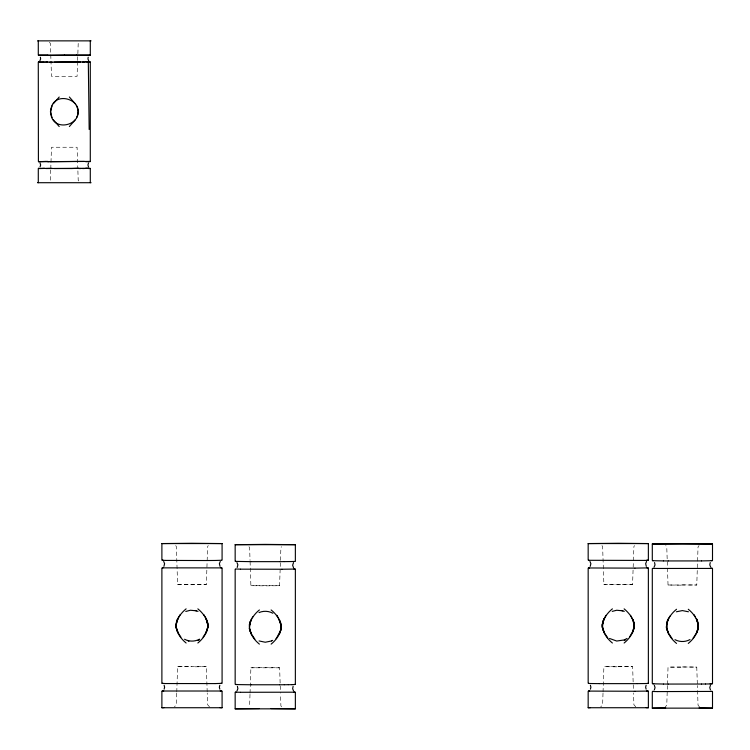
<?xml version="1.0" encoding="UTF-8"?>
<svg xmlns="http://www.w3.org/2000/svg" width="750" height="750" viewBox="0 0 750 750"><rect width="100%" height="100%" fill="white"/><g stroke="black" fill="none" stroke-linecap="round" stroke-linejoin="round"><path stroke-width="0.56" stroke-dasharray="3.75 2.81" d="M50.719 169.903L50.372 180.094L49.781 180.984M50.766 168.769L51.497 147.244L77.081 147.244L77.812 168.769M77.588 61.603L77.081 76.331L51.497 76.331L50.991 61.603M77.625 60.469L77.812 54.806M77.859 53.672L78.206 43.481L79.116 42.253M176.728 693.188L176.344 704.709L174.497 706.809M176.766 692.034L177.619 666.684L191.981 666.553M175.688 545.559L176.344 546.581L177.619 584.606L191.981 584.738L206.353 584.606L207.619 546.581L208.284 545.559M250.003 694.303L249.619 705.825L248.963 706.847M250.041 693.15L250.894 667.8L265.256 667.659L279.628 667.8L280.472 693.15M250.087 561.525L250.894 585.712L265.256 585.853L279.562 585.731L280.434 561.525M280.472 560.372L280.894 547.697L281.559 546.666M603.009 693.188L602.625 704.709L600.778 706.819M603.047 692.034L603.891 666.694L616.856 666.553L632.634 666.694L633.478 692.034M601.969 545.559L602.625 546.581L603.891 584.606L618.263 584.747L632.559 584.616L633.9 546.591L634.556 545.559M667.416 685.538L666.769 705.122L665.344 706.903M667.453 684.384L668.034 667.097L680.991 666.966L696.769 667.097L697.35 684.375M680.991 585.15L668.034 585.009L696.769 585.009L698.034 546.994L699.056 545.569M177.684 584.616L206.353 584.606M279.562 585.731L250.894 585.712M207.197 692.034L206.353 666.684L193.387 666.825M632.559 584.616L603.891 584.606M668.034 585.009L666.769 546.994L665.747 545.569M279.562 667.819L250.894 667.8M682.397 584.878L696.769 585.009M618.263 666.553L632.559 666.675M682.397 666.956L696.769 667.097M616.856 666.825L603.891 666.694M680.991 667.238L668.1 667.116M177.684 666.703L206.353 666.684M635.747 706.819L633.9 704.709L633.516 693.188M209.475 706.809L207.619 704.709L207.234 693.188M699.459 706.903L698.034 705.112L697.388 685.528M49.462 42.253L50.372 43.481L50.719 53.672M78.797 180.984L78.206 180.094L77.859 169.903M248.963 546.666L249.619 547.697L250.041 560.372M281.559 706.847L280.894 705.816L280.509 694.294M50.766 54.806L50.953 60.469"/><path stroke-width="1.12" d="M76.547 117.638C86.053 99.45 52.181 88.903 50.728 110.991C50.091 134.438 86.522 125.503 76.275 105.375M207.994 626.841L207.994 624.45M281.269 627.947L281.306 626.512M602.241 624.675L602.25 626.841M602.241 625.172L602.222 626.119M698.409 627.244L698.447 625.809M176.25 625.894L176.334 623.766M207.647 627.431L207.722 625.406M249.525 627L250.659 620.653L250.162 621.666M280.922 628.547L280.95 625.584M602.522 625.894L603.206 620.831L606.009 615.328M633.928 627.431L634.003 625.406M698.062 627.844L698.137 625.809M176.287 624.966C176.822 618.45 181.219 612.872 186.113 608.85M78.028 113.428L78.122 112.603M175.969 624.947L177.816 619.106M207.881 627.788L207.994 626.344M281.269 627.459L281.156 628.903M602.25 624.459L602.334 623.728M602.25 624.947L604.087 619.106M634.163 627.788C634.959 620.212 629.616 613.472 624.131 608.85M698.306 628.2L698.419 626.756M176.372 623.541L176.55 622.331M207.647 626.944C207.103 633.431 202.716 638.991 197.859 643.013M249.6 625.462C250.425 619.219 254.625 613.847 259.387 609.956M280.922 628.059L280.322 631.575M602.606 624.347C603.441 618.103 607.622 612.741 612.394 608.85M633.872 627.759C632.953 633.9 628.828 639.159 624.131 643.022M633.928 626.944L632.803 631.416L629.784 636.591M666.741 624.759C667.556 618.506 671.775 613.153 676.528 609.253M698.062 627.356L697.463 630.872M52.05 117.656L50.419 111.787L52.05 105.909M50.587 109.959L50.709 109.312M207.881 627.3L206.175 632.672M249.356 624.619L250.087 621.872M281.166 628.406L280.978 629.869M634.163 627.3L633.975 628.753M666.497 624.403L668.231 619.519M698.306 627.703L698.119 629.166M207.741 628.041L206.156 632.194M634.022 628.041L632.456 632.672M698.156 628.453C696.9 634.406 692.934 639.619 688.275 643.425M667.35 621.216L666.741 627.844M176.672 621.825L177.309 619.744L176.531 621.553M207.413 628.472L205.866 632.803L203.072 637.163M280.312 631.106L280.697 629.578M697.837 628.875L696.281 633.216L693.797 637.181M176.475 621.769L175.969 626.841M280.978 629.372C279.647 635.231 275.738 640.369 271.134 644.128M602.55 622.537L603.169 620.559M666.891 622.181L666.394 627.244M667.228 621.169L668.203 619.041M280.706 630.347L276.656 637.884M633.713 629.241L632.428 632.194M697.847 629.644L696.591 632.569M177.384 619.538L177.816 618.591L177.328 619.519M280.312 631.603L279.431 633.816M667.425 621L667.8 619.95M697.453 630.9L696.572 633.113M88.2 57.244L87.947 58.95L88.734 60.853M280.238 631.312L279.45 633.253M250.716 620.484L251.381 619.087M603.722 619.369L604.097 618.591M667.866 619.781L669.909 616.163M164.138 689.147L164.616 687.206L164.138 685.275M219.834 685.275L219.347 687.206L219.834 689.147M293.109 686.381L292.641 688.725L293.559 690.928M590.409 689.147L590.897 687.206L590.409 685.275M646.116 685.275L645.628 687.206L646.116 689.147M710.25 562.556L709.781 564.9L710.7 567.103M251.062 620.259L249.356 625.106L249.403 629.119M252.769 616.866L252.178 617.756M53.353 103.734L59.212 97.022M75.225 119.841L69.366 126.544M178.106 617.972L179.325 616.059M40.05 166.95L40.65 164.981L40.05 163.003M88.528 163.003L87.928 164.981L88.528 166.95M163.922 566.362L164.597 563.681L163.688 561.478M237.197 567.478L237.872 564.797L236.962 562.594M590.203 566.372L590.878 563.681L589.969 561.478M654.347 689.897L655.041 687.619L654.347 685.341M710.456 685.341L709.763 687.619L710.456 689.897M180.169 614.653L179.728 615.328M39.844 60.853L40.631 58.95L40.378 57.244M220.284 561.478L219.366 563.681L220.041 566.362M293.559 562.594L292.622 565.2L293.559 567.806M236.962 690.928L237.872 688.725L237.413 686.381M646.556 561.478L645.647 563.681L646.322 566.372M654.103 567.103L655.022 564.9L654.553 562.556M275.963 638.756L276.347 638.269M693.103 638.053L693.488 637.566M199.575 639.159C195.009 641.719 189.169 641.747 184.566 639.263M627.009 638.466L624.478 639.834M689.991 639.562C685.425 642.141 679.594 642.15 674.981 639.675M185.775 611.456L190.444 610.247L196.547 610.828M259.05 612.572C263.428 610.659 268.678 610.913 272.85 613.247M271.472 640.941L272.672 640.369M198.009 640.425L199.397 639.788M624.281 640.425L625.678 639.788M271.284 641.034L265.256 642.234L259.05 640.941M612.244 611.372L616.725 610.247L622.828 610.828M676.378 611.784L682.397 610.584L688.425 611.784M624.281 639.928L616.725 641.044L609.516 638.466M221.738 560.25L215.109 560.466M235.425 568.978L240.375 569.156M235.472 684.487L236.625 684.431M295.097 684.497L294.178 684.441M161.888 559.969L161.888 543.562L191.981 543.272L222.084 543.562L222.084 559.969M222.084 543.562L161.888 543.562M235.162 561.084L235.162 544.678L265.256 544.387L295.359 544.678L295.359 561.084M588.169 559.969L588.169 543.562L618.263 543.272L648.366 543.562L648.366 559.969M648.366 543.562L588.169 543.562M652.303 560.381L652.303 543.975L682.397 543.684L712.5 543.975L712.5 560.381M161.888 691.322L161.888 707.728L164.175 707.616M222.084 691.322L222.084 707.728L161.888 707.728M235.162 692.438L235.162 708.844L259.387 708.553M295.359 692.438L295.359 708.844L235.162 708.844M588.169 691.322L588.169 707.728L590.456 707.616M648.366 691.322L648.366 707.728L588.169 707.728M652.303 691.734L652.303 708.141L665.681 707.897M712.5 691.734L712.5 708.141L652.303 708.141M235.912 561.337L235.341 561.394L251.006 561.647M295.012 561.422L292.959 561.506M588.919 560.222L588.431 560.297L644.569 560.419M652.884 568.247L653.728 568.378M588.919 683.353L588.431 683.428L589.584 683.494M235.912 692.072L235.341 692.128L236.344 692.194M163.069 560.203L162.197 560.25L165.591 560.419M163.069 567.816L162.197 567.863L221.906 567.891L220.894 567.816M294.178 569.072L295.181 568.997L294.178 568.922M293.888 569.081L282.028 569.241M646.941 560.363L648.188 560.278L646.894 560.203M653.484 560.616L652.481 560.691L663.291 560.916M589.35 567.816L588.431 567.909L589.584 567.975M163.069 683.334L162.066 683.409L165.591 683.541M294.178 692.194L295.181 692.128L294.178 692.053M647.175 683.484L648.188 683.409L647.606 683.353M653.728 683.738L652.612 683.784L663.291 684.038M589.584 690.928L588.431 690.994L589.584 691.097M646.941 691.097L648.188 691.013L646.894 690.928M653.728 691.341L652.612 691.397L653.728 691.5M646.894 560.363L644.653 560.419M292.959 684.628L294.778 684.469M163.744 690.919L162.066 691.013L221.906 691.013L220.228 690.919M293.888 692.203L240.487 692.288M646.894 683.494L644.653 683.541M710.1 683.925L712.322 683.812L710.644 683.719M646.894 691.097L635.034 691.256M291.647 561.525L292.903 561.506M708.862 568.434L712.322 568.294L711.319 568.228M291.647 684.656L292.903 684.628M710.044 683.925L705.534 684M708.787 568.434L657.628 568.462M291.562 561.534L284.372 561.619M291.562 684.656L288.384 684.703M644.569 683.541L637.378 683.625M215.109 683.587L221.503 683.362M214.997 560.466L206.231 560.531M214.997 683.587L165.684 683.541M288.272 684.703L284.372 684.741M705.413 684L701.512 684.038M701.512 560.916L712.322 560.691L711.319 560.616M284.241 561.619L279.506 561.647M701.381 560.916L668.297 560.944M635.034 568.125L648.188 567.891L646.894 567.806M284.241 684.741L279.506 684.769M637.247 683.634L599.278 683.634M701.381 684.038L668.297 684.066M281.878 569.241L240.487 569.166M634.884 568.125L589.631 567.975M634.884 691.256L589.631 691.097M39.375 62.156L44.184 62.156M38.409 161.419L38.288 62.156L47.775 61.884M206.091 560.531L165.684 560.419M279.366 561.647L251.156 561.647M279.366 684.769L251.156 684.769M38.438 55.312L90.019 55.312M90.066 61.884L45.797 62.156M38.438 161.691L48.694 161.691M90.066 168.262L45.797 168.534M37.5 40.866L91.078 40.866M47.794 55.041L38.297 55.041L38.288 40.866M64.294 55.041L47.775 55.312M76.547 55.041L64.425 55.041M90.291 55.041L76.65 55.041M85.688 61.884L88.219 61.884M39.309 61.884L38.438 61.884M78.647 61.884L54.206 62.156M82.566 62.156L84.394 62.156M49.734 62.156L52.031 62.156M80.784 62.156L78.731 62.156M45.9 161.419L47.794 161.419M76.547 161.419L47.775 161.691M84.394 161.419L76.65 161.419M90.291 161.419L49.8 161.691M38.559 161.691L45.797 161.419M85.688 161.691L90.141 161.691M44.409 168.262L38.297 168.534L38.288 182.709M51.975 168.262L40.331 168.534M85.688 168.262L88.172 168.262M39.403 168.534L40.219 168.534M54.206 168.534L71.7 168.534M78.647 168.262L71.841 168.534M82.566 168.534L84.394 168.534M80.784 168.534L78.731 168.534M88.359 168.534L90.291 168.534M37.5 182.709L91.078 182.709M90.291 62.156L88.312 62.156L89.175 129.516M38.934 168.262L38.438 168.262M271.134 708.553L295.359 708.844M663.422 560.916L668.156 560.944M663.422 684.038L668.156 684.066M251.006 684.769L235.912 684.572M699.122 707.897L712.5 708.141M599.156 683.625L591.966 683.541M657.628 691.584L712.322 691.425L711.319 691.35M657.525 568.453L653.766 568.378M657.525 691.584L653.766 691.509M240.375 692.288L236.625 692.203M591.806 683.541L589.631 683.494M646.069 707.616L648.366 707.728M219.787 707.616L222.084 707.728M220.894 683.334L221.756 683.381M712.5 543.975L652.303 543.975M295.359 544.678L235.162 544.678M621.337 610.481L624.281 611.372M195.056 610.472L198.009 611.372M187.416 640.444L188.916 641.241M688.275 609.253C692.709 612.825 696.431 617.653 697.837 623.231M271.134 609.956C275.606 613.5 279.234 618.384 280.697 623.934M197.859 608.85C202.959 613.059 207.591 619.012 207.722 625.894M69.366 97.022L75.225 103.734M59.212 126.544L53.353 119.841M676.528 643.425C671.663 639.403 667.303 633.844 666.741 627.356M612.394 643.022C607.688 639.159 603.591 633.891 602.653 627.759M259.387 644.128C254.503 640.106 250.172 634.538 249.6 628.059M186.113 643.013C181.237 638.991 176.878 633.431 176.325 626.944M180.9 637.163L178.106 632.803L176.55 628.472M672 638.456L668.522 633.216L666.966 628.875M607.716 637.856L604.387 632.812L602.831 628.472M254.859 639.159L251.381 633.919L249.787 629.325M695.484 617.053L694.453 615.422M204.637 616.059L205.866 617.972M277.312 616.125L277.913 617.175M203.803 614.653L204.469 615.759M693.919 614.578L694.219 615.066M276.778 615.281L277.078 615.769M278.344 617.756L280.875 624.647M696.572 619.519L698.409 625.359M668.212 632.569L666.684 628.669M632.438 619.106L632.784 619.847M604.097 632.194L602.606 628.472M279.431 620.222L281.269 626.062M251.091 633.309L249.544 629.372M206.156 619.106L208.031 625.894M177.816 632.194L176.269 628.256M696.572 618.994L697.05 619.931L696.281 618.384M668.231 633.113L666.544 627.928M604.078 632.672L602.362 627.3M251.091 633.816L249.356 628.406M177.797 632.672L176.081 627.3M630.516 615.328L633.319 620.831M632.812 619.331L633.356 620.559M279.45 619.734L280.912 623.438M697.416 620.766L697.847 621.966M632.803 619.875L633.928 624.347M697.303 620.794L698.137 626.297M633.638 621.356L634.125 623.288M207.356 621.347L206.175 618.619L207.6 623.541M207.637 622.322L207.844 623.288M633.459 621.394L634.003 625.894M666.497 627.703L666.544 628.416M698.119 622.95L698.447 626.297M602.4 627.516L602.55 628.266M176.119 628.003L175.931 625.397M698.062 624.759L697.837 623.269M602.606 626.944L602.831 628.969M280.922 625.462L280.697 623.972M207.647 624.347L207.562 623.803M666.384 626.756L666.497 628.2M602.25 626.353L602.362 627.788M207.881 623.503L207.975 624.234M666.666 625.809L666.712 626.737M602.522 625.406L602.606 627.431M280.922 624.975L280.997 627M249.525 626.512L249.6 628.547M176.25 625.406L176.325 627.431M281.269 625.566L281.306 627M712.5 568.612L712.5 683.503M652.303 568.612L652.303 683.503M648.366 568.2L648.366 683.1M588.169 568.2L588.169 683.1M295.359 569.306L295.359 684.206M235.162 569.306L235.162 684.206M222.084 568.2L222.084 683.091M161.888 568.2L161.888 683.091M90.291 40.866L90.291 55.041M90.291 62.156L90.291 161.419M90.291 168.534L90.291 182.709"/></g></svg>
